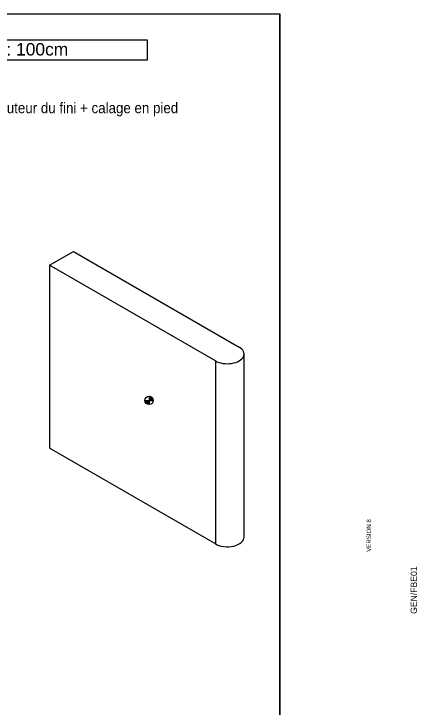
# Model space of a CAD drawing. Header units: millimetres. Extents: x 0 to 24, y -2.2 to 28.9.
# Drawn here: x 13.08 to 24.01, y 10.06 to 28.89 of the extents above; entities that cross this region are included whole.
import ezdxf
from ezdxf import colors
from ezdxf.entities.mleader import LeaderData, LeaderLine
from ezdxf.math import Vec2, Vec3

# ---------------------------------------------------------------- set-up
doc = ezdxf.new("R2010")
doc.units = ezdxf.units.MM
for name, color, linetype in [('201803570-PLAN2-', 7, 'Continuous'), ('Cartouche', 7, 'Continuous'), ('Défaut', 7, 'Continuous')]:
    doc.layers.add(name, color=color, linetype=linetype)
doc.styles.add('SEACAD_Arial', font='arial.ttf', dxfattribs={"width": 0.8})

# ---------------------------------------------------------------- blocks, each defined once
blk = doc.blocks.new('_DOT')
at = {"color": 0}
blk.add_line((0, 0), (-1, 0), dxfattribs=at)
at = {"color": 0, "const_width": 0.333}
blk.add_lwpolyline([(-0.1665, 0, 1), (0.1665, 0, 1)], format="xyb", close=True, dxfattribs=at)
blk = doc.blocks.new('SE')
at = {"layer": '201803570-PLAN2-', "color": 7, "linetype": 'Continuous'}
for p, q in [((14.046, 22.074), (14.691, 22.447)), ((14.691, 22.447), (19.186, 19.852)), ((18.541, 19.479), (14.046, 22.074)), ((14.046, 22.074), (14.046, 17.107)), ((19.32, 14.698), (19.32, 19.665)), ((18.541, 19.479), (18.541, 14.512)), ((18.541, 14.512), (14.046, 17.107))]:
    blk.add_line(p, q, dxfattribs=at)
for centre, end_param in [((18.864, 19.665), 3.926991), ((18.864, 14.698), 3.141593)]:
    blk.add_ellipse(centre, major_axis=(-0.456, 0), ratio=0.57735, start_param=0.785398, end_param=end_param, dxfattribs=at)
blk = doc.blocks.new('CentreMasse')
at = {"layer": 'Défaut', "linetype": 'Continuous'}
h = blk.add_hatch(color=7, dxfattribs=at)
edge = h.paths.add_edge_path()
edge.add_line((0, -0.113), (0, 0))
edge.add_line((0, 0), (-0.113, 0))
edge.add_arc((0, 0), 0.113, 180, 270)
h = blk.add_hatch(dxfattribs=at)
h.set_pattern_fill('LINE', scale=0.1, angle=45, style=0)
edge = h.paths.add_edge_path()
edge.add_arc((0, 0), 0.113, 0, 90)
edge.add_line((0, 0.113), (0, 0))
edge.add_line((0, 0), (0.113, 0))
h = blk.add_hatch(color=7, dxfattribs=at)
edge = h.paths.add_edge_path()
edge.add_line((0, 0), (0.113, 0))
edge.add_arc((0, 0), 0.113, 0, 90)
edge.add_line((0, 0.113), (0, 0))
at = {"layer": 'Défaut', "color": 7, "linetype": 'Continuous'}
for p, q in [((-0.113, 0), (0.113, 0)), ((0, 0.113), (0, -0.113))]:
    blk.add_line(p, q, dxfattribs=at)
blk.add_circle((0, 0), 0.113, dxfattribs=at)

msp = doc.modelspace()

# ---------------------------------------------------------------- linework, layer by layer
at = {"layer": 'Cartouche', "color": 7, "linetype": 'Continuous'}
for p, q in [((0.60674, 28.88922), (20.29424, 28.88922)), ((20.29424, 0.66875), (20.29424, 28.88922)), ((20.29424, 28.88922), (20.29424, 0.66875)), ((16.69608, 28.17572), (6.81489, 28.17572)), ((16.69608, 27.6427), (16.69608, 28.17572)), ((6.81489, 27.6427), (16.69608, 27.6427))]:
    msp.add_line(p, q, dxfattribs=at)

# ---------------------------------------------------------------- block references
at = {"layer": 'Défaut'}
msp.add_blockref('SE', (0, 0), dxfattribs=at)
at = {"layer": 'Défaut', "color": 7}
msp.add_blockref('CentreMasse', (16.74341, 18.40594), dxfattribs=at)

# ---------------------------------------------------------------- texts
at = {"layer": 'Cartouche', "insert": (5.7863, 26.29617), "char_height": 0.288, "width": 11.7498669, "attachment_point": 4, "style": 'SEACAD_Arial'}
msp.add_mtext("{\\fArial|b0||i0||c0|p34;\\C7;\\H0.288;\\W0.898;Pose des escaliers, la marche d'arrivée à hauteur du fini + calage en pied}", dxfattribs=at)
at = {"layer": 'Cartouche', "attachment_point": 7}
for s, insert, char_height, width, rotation in [('{\\fSERomans|b0||i0||c0|p34;\\C7;\\H0.12;\\W1.;VERSION 8}', (22.76564, 14.30036), 0.12, 1.1693192, 89.90422), ('{\\fSERomans|b0||i0||c0|p34;\\C7;\\H0.175;\\W1.;GEN/FBE01}', (24.01398, 12.61656), 0.175, 1.5346537, 90)]:
    msp.add_mtext(s, dxfattribs=dict(at, insert=insert, char_height=char_height, width=width, rotation=rotation))

# ---------------------------------------------------------------- leaders
at = {"layer": 'Cartouche', "color": 7, "linetype": 'Continuous'}
ml = msp.add_multileader_mtext('Standard', dxfattribs=at)
ml.set_content('{\\pxsm0.775;\\fArial|b0||i0||c0|p34;\\W1.;Hauteur à Monter : 100cm\\P}', color=256)
ml.set_leader_properties()
ml.set_arrow_properties(name='DOT')
ml.build(insert=Vec2(0, 0))
ml.multileader.update_dxf_attribs({"leader_type": 0, "dogleg_length": 0, "arrow_head_size": 0.50625})
ctx = ml.context
ctx.base_point, ctx.char_height, ctx.arrow_head_size, ctx.landing_gap_size = Vec3(7.10934, 27.92617), 0.3375, 0.50625, 0.0675
ctx.text_align_type = 1
notes = []
notes.append((ctx, [(0, (0, 0, 0), (0, 0), (1, 0), 1, [])]))
ctx.mtext.insert, ctx.mtext.alignment = Vec3(11.81154, 28.09778), 2
for ctx, leaders in notes:
    for number, flags, end, landing, length, lines in leaders:
        leader = LeaderData()
        leader.index, (leader.has_last_leader_line, leader.has_dogleg_vector, leader.attachment_direction) = number, flags
        leader.last_leader_point, leader.dogleg_vector, leader.dogleg_length = Vec3(end), Vec3(landing), length
        for number, points, colour, breaks in lines:
            line = LeaderLine()
            line.index, line.vertices, line.color, line.breaks = number, Vec3.list(points), colors.encode_raw_color(colour), breaks
            leader.lines.append(line)
        ctx.leaders.append(leader)

doc.saveas('drawing.dxf')
